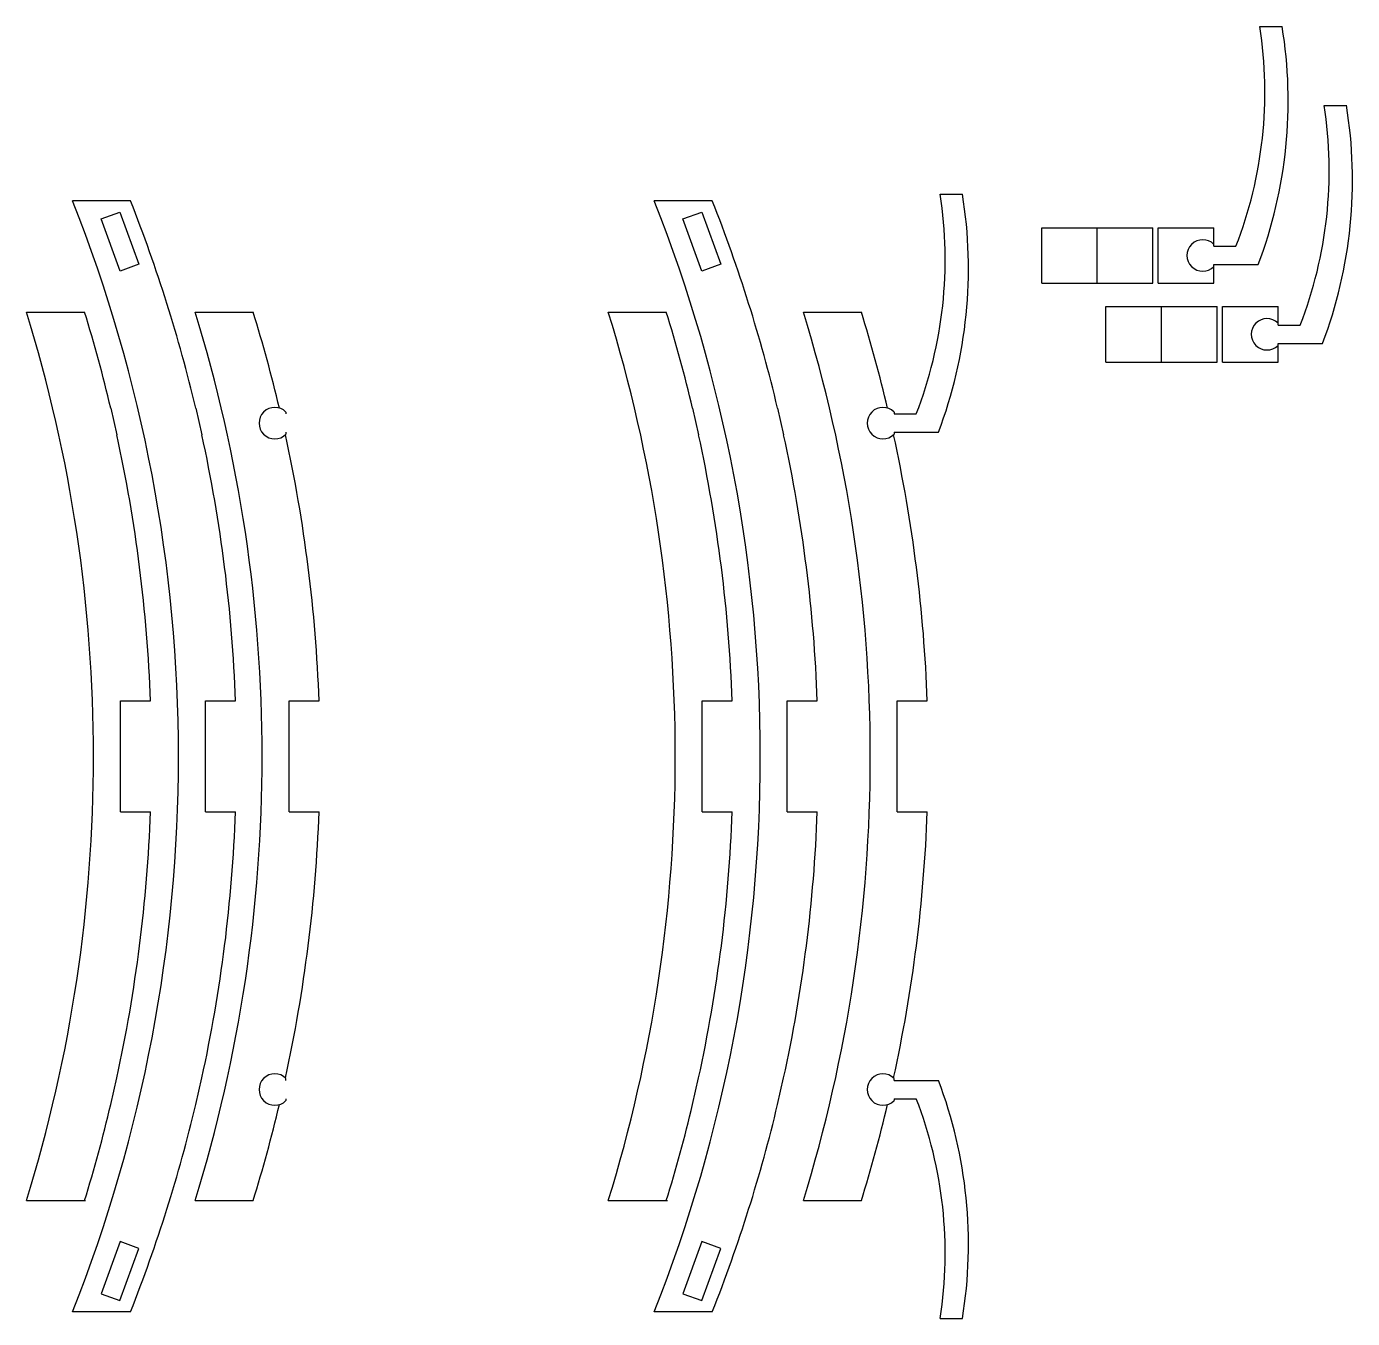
# Model space of a CAD drawing. Header units: millimetres. Extents: x -192 to 46, y -151 to 81.
import ezdxf

# ---------------------------------------------------------------- set-up
doc = ezdxf.new("R2010")
doc.units = ezdxf.units.MM
doc.layers.get('0').update_dxf_attribs({"lineweight": 25, "true_color": 0xffffff})

msp = doc.modelspace()

# ---------------------------------------------------------------- linework, layer by layer
for p, q in [((29.73, 81.41), (33.73, 81.41)), ((41.32, 67.22), (45.32, 67.22)), ((-27.86, 51.22), (-23.86, 51.22)), ((-173.71, 50), (-184.16, 50)), ((-178.99, 46.77), (-175.61, 48)), ((-175.61, 48), (-172.19, 38.6)), ((-68.92, 50), (-79.37, 50)), ((-74.2, 46.77), (-70.82, 48)), ((-70.82, 48), (-67.4, 38.6)), ((-175.57, 37.37), (-178.99, 46.77)), ((-70.78, 37.37), (-74.2, 46.77)), ((-9.58, 35.19), (-9.58, 45.19)), ((-9.58, 45.19), (0.42, 45.19)), ((0.42, 35.19), (0.42, 45.19)), ((0.42, 45.19), (10.42, 45.19)), ((10.42, 35.19), (10.42, 45.19)), ((11.42, 35.19), (11.42, 45.19)), ((11.42, 45.19), (21.42, 45.19)), ((21.41, 41.84), (21.42, 45.19)), ((21.41, 41.84), (25.41, 41.84)), ((-172.19, 38.6), (-175.57, 37.37)), ((-67.4, 38.6), (-70.78, 37.37)), ((21.42, 35.19), (21.42, 38.54)), ((21.42, 38.54), (29.42, 38.54)), ((-9.58, 35.19), (0.42, 35.19)), ((0.42, 35.19), (10.42, 35.19)), ((11.42, 35.19), (21.42, 35.19)), ((-192.44, 30), (-181.99, 30)), ((-162.06, 30), (-151.61, 30)), ((-87.64, 30), (-77.2, 30)), ((-52.51, 30), (-42.06, 30)), ((2, 21), (2, 31)), ((2, 31), (12, 31)), ((12, 21), (12, 31)), ((12, 31), (22, 31)), ((22, 21), (22, 31)), ((23, 21), (23, 31)), ((23, 31), (33, 31)), ((32.99, 27.65), (33, 31)), ((32.99, 27.65), (36.99, 27.65)), ((33, 21), (33.01, 24.35)), ((33.01, 24.35), (41.01, 24.35)), ((2, 21), (12, 21)), ((12, 21), (22, 21)), ((23, 21), (33, 21)), ((-177.27, 12.71), (-176.18, 7.92)), ((-161.95, 12.71), (-160.86, 7.92)), ((-145.72, 12), (-145.73, 11.65)), ((-72.48, 12.71), (-71.39, 7.92)), ((-57.16, 12.71), (-56.07, 7.92)), ((-36.17, 12), (-36.18, 11.65)), ((-36.18, 11.65), (-32.18, 11.65)), ((-145.72, 8.35), (-145.72, 8)), ((-36.16, 8.35), (-36.17, 8)), ((-36.16, 8.35), (-28.16, 8.35)), ((-175.51, -60), (-175.51, -40.01)), ((-175.51, -40.01), (-170.11, -40.01)), ((-160.19, -60), (-160.19, -40.01)), ((-160.19, -40.01), (-154.79, -40.01)), ((-145.14, -60), (-145.14, -40.01)), ((-145.14, -40.01), (-139.73, -40.01)), ((-70.72, -60), (-70.72, -40.01)), ((-70.72, -40.01), (-65.32, -40.01)), ((-55.4, -60), (-55.4, -40.01)), ((-55.4, -40.01), (-50, -40.01)), ((-35.59, -60), (-35.59, -40.01)), ((-35.59, -40.01), (-30.18, -40.01)), ((-175.51, -60), (-170.11, -60)), ((-160.19, -60), (-154.79, -60)), ((-145.14, -60), (-139.74, -60)), ((-70.72, -60), (-65.32, -60)), ((-55.4, -60), (-50, -60)), ((-35.59, -60), (-30.18, -60)), ((-177.27, -112.71), (-176.18, -107.92)), ((-161.95, -112.71), (-160.86, -107.92)), ((-145.72, -108.35), (-145.72, -108)), ((-72.48, -112.71), (-71.39, -107.92)), ((-57.16, -112.71), (-56.07, -107.92)), ((-36.16, -108.35), (-36.17, -108)), ((-36.16, -108.35), (-28.16, -108.35)), ((-145.73, -111.65), (-145.72, -112)), ((-36.18, -111.65), (-32.18, -111.65)), ((-36.18, -111.65), (-36.17, -112)), ((-192.44, -130), (-181.79, -130)), ((-162.06, -130), (-151.61, -130)), ((-87.64, -130), (-77, -130)), ((-52.51, -130), (-42.06, -130)), ((-175.57, -137.37), (-178.99, -146.77)), ((-172.19, -138.6), (-175.57, -137.37)), ((-70.78, -137.37), (-74.2, -146.77)), ((-67.4, -138.6), (-70.78, -137.37)), ((-175.61, -148), (-172.19, -138.6)), ((-70.82, -148), (-67.4, -138.6)), ((-178.99, -146.77), (-175.61, -148)), ((-74.2, -146.77), (-70.82, -148)), ((-173.71, -150), (-184.16, -150)), ((-68.92, -150), (-79.37, -150)), ((-27.86, -151.22), (-23.86, -151.22))]:
    msp.add_line(p, q)
for centre, radius, start, end in [((-46.27, 69.69), 76.9, 338.7651, 8.7651), ((-48.42, 68.02), 83.24, 339.2602, 9.2602), ((-34.69, 55.5), 76.9, 338.7651, 8.7651), ((-36.84, 53.83), 83.24, 339.2602, 9.2602), ((-103.86, 39.5), 76.9, 338.7651, 8.7651), ((-106.01, 37.83), 83.24, 339.2602, 9.2602), ((-436.36, -50), 271.31, 338.3715, 21.6285), ((-425.91, -50), 271.31, 13.3632, 21.6285), ((-331.57, -50), 271.31, 338.3715, 21.6285), ((-321.12, -50), 271.31, 13.3632, 21.6285), ((19.42, 40.19), 2.83, 45, 315), ((-451.68, -50), 271.31, 342.8503, 17.1497), ((-441.23, -50), 271.31, 13.3632, 17.1497), ((-421.31, -50), 271.31, 342.8503, 17.1497), ((-410.86, -50), 271.31, 13.3632, 17.1497), ((-346.89, -50), 271.31, 342.8503, 17.1497), ((-336.44, -50), 271.31, 13.3632, 17.1497), ((-311.76, -50), 271.31, 342.8503, 17.1497), ((-301.31, -50), 271.31, 13.3632, 17.1497), ((31, 26), 2.83, 45, 315), ((-147.72, 10), 2.83, 45, 315), ((-38.17, 10), 2.83, 45, 315), ((-441.23, -50), 271.31, 2.1094, 12.3267), ((-425.91, -50), 271.31, 2.1094, 12.3267), ((-410.86, -50), 271.31, 2.1094, 12.3267), ((-336.44, -50), 271.31, 2.1094, 12.3267), ((-321.12, -50), 271.31, 2.1094, 12.3267), ((-301.31, -50), 271.31, 2.1094, 12.3267), ((-441.23, -50), 271.31, 347.6733, 357.8877), ((-425.91, -50), 271.31, 347.6733, 357.8877), ((-410.86, -50), 271.31, 347.6733, 357.8877), ((-336.44, -50), 271.31, 347.6733, 357.8877), ((-321.12, -50), 271.31, 347.6733, 357.8877), ((-301.31, -50), 271.31, 347.6733, 357.8877), ((-147.72, -110), 2.83, 45, 315), ((-38.17, -110), 2.83, 45, 315), ((-106.01, -137.83), 83.24, 350.7398, 20.7398), ((-103.86, -139.5), 76.9, 351.2349, 21.2349), ((-441.23, -50), 271.31, 342.8503, 346.6368), ((-425.91, -50), 271.31, 338.3715, 346.6368), ((-410.86, -50), 271.31, 342.8503, 346.6368), ((-336.44, -50), 271.31, 342.8503, 346.6368), ((-321.12, -50), 271.31, 338.3715, 346.6368), ((-301.31, -50), 271.31, 342.8503, 346.6368)]:
    msp.add_arc(centre, radius, start, end)

doc.saveas('drawing.dxf')
